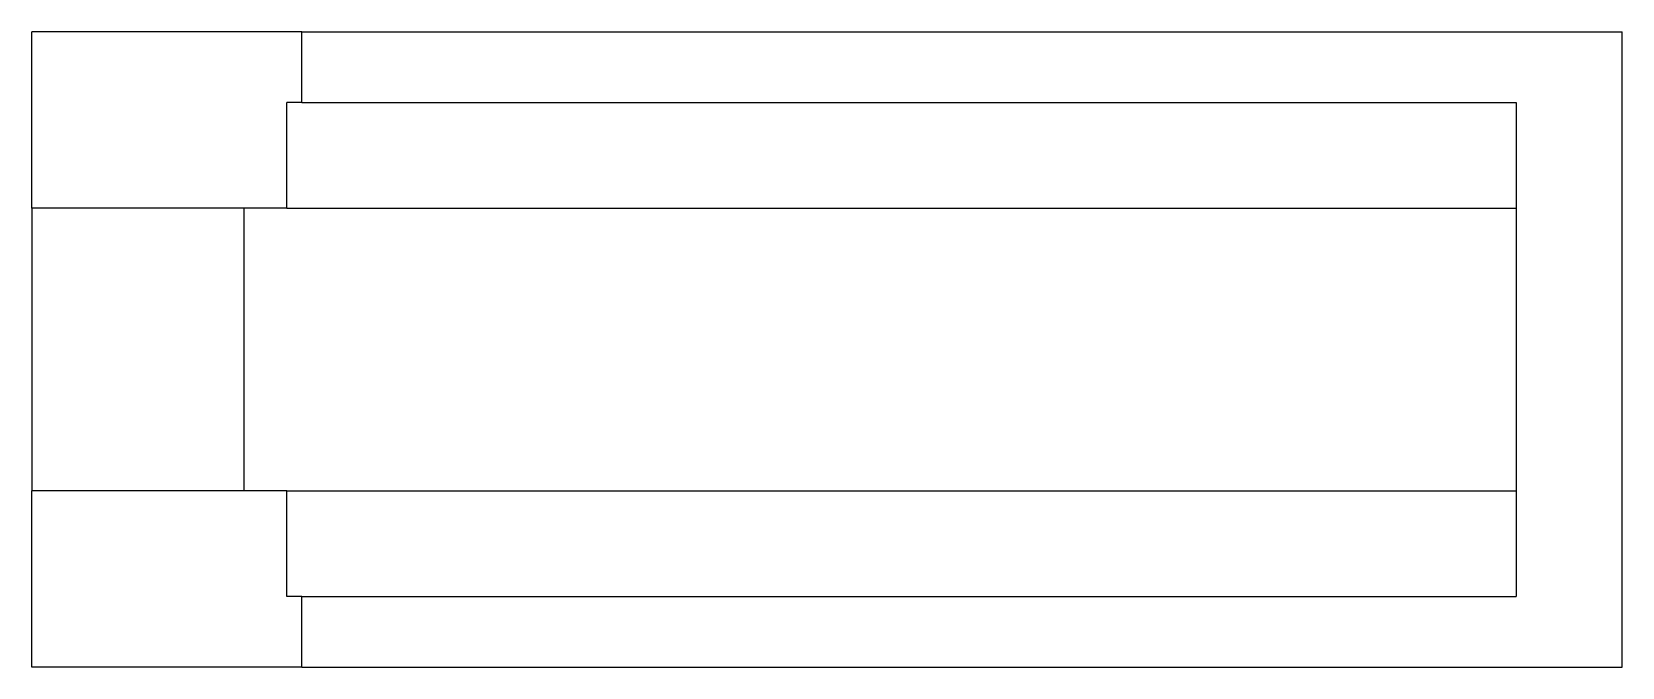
# Model space of a CAD drawing. Header units: metres. Extents: x -45 to 0, y -9 to 9.
import ezdxf

# ---------------------------------------------------------------- set-up
doc = ezdxf.new("R2010")
doc.units = ezdxf.units.M

msp = doc.modelspace()

# ---------------------------------------------------------------- linework, layer by layer
for points in [[(-37.361, 9), (-37.372, 9), (-37.383, 9), (-37.395, 9), (-37.416, 9), (-37.45, 9), (-37.484, 9), (-37.519, 9), (-37.572, 9), (-37.629, 9), (-37.686, 9), (-37.749, 9), (-37.829, 9), (-37.908, 9), (-37.988, 9), (-38.083, 9), (-38.185, 9), (-38.287, 9), (-38.391, 9), (-38.515, 9), (-38.639, 9), (-38.763, 9), (-38.899, 9), (-39.045, 9), (-39.19, 9), (-39.336, 9), (-39.502, 9), (-39.669, 9), (-39.836, 9), (-40.012, 9), (-40.199, 9), (-40.387, 9), (-40.575, 9), (-40.78, 9), (-40.988, 9), (-41.196, 9), (-41.41, 9), (-41.637, 9), (-41.865, 9), (-42.093, 9), (-42.335, 9), (-42.582, 9), (-42.829, 9), (-43.078, 9), (-43.344, 9), (-43.609, 9), (-43.875, 9), (-44.15, 9), (-44.433, 9), (-44.717, 9), (-45, 9)], [(-45, 4), (-45, 4.1), (-45, 4.2), (-45, 4.3), (-45, 4.4), (-45, 4.5), (-45, 4.6), (-45, 4.7), (-45, 4.8), (-45, 4.9), (-45, 5), (-45, 5.1), (-45, 5.2), (-45, 5.3), (-45, 5.4), (-45, 5.5), (-45, 5.6), (-45, 5.7), (-45, 5.8), (-45, 5.9), (-45, 6), (-45, 6.1), (-45, 6.2), (-45, 6.3), (-45, 6.4), (-45, 6.5), (-45, 6.6), (-45, 6.7), (-45, 6.8), (-45, 6.9), (-45, 7), (-45, 7.1), (-45, 7.2), (-45, 7.3), (-45, 7.4), (-45, 7.5), (-45, 7.6), (-45, 7.7), (-45, 7.8), (-45, 7.9), (-45, 8), (-45, 8.1), (-45, 8.2), (-45, 8.3), (-45, 8.4), (-45, 8.5), (-45, 8.6), (-45, 8.7), (-45, 8.8), (-45, 8.9), (-45, 9)], [(-37.361, 9), (-36.613, 9), (-35.866, 9), (-35.119, 9), (-34.372, 9), (-33.625, 9), (-32.877, 9), (-32.13, 9), (-31.383, 9), (-30.636, 9), (-29.889, 9), (-29.141, 9), (-28.394, 9), (-27.647, 9), (-26.9, 9), (-26.152, 9), (-25.405, 9), (-24.658, 9), (-23.911, 9), (-23.164, 9), (-22.416, 9), (-21.669, 9), (-20.922, 9), (-20.175, 9), (-19.428, 9), (-18.68, 9), (-17.933, 9), (-17.186, 9), (-16.439, 9), (-15.691, 9), (-14.944, 9), (-14.197, 9), (-13.45, 9), (-12.703, 9), (-11.955, 9), (-11.208, 9), (-10.461, 9), (-9.714, 9), (-8.967, 9), (-8.219, 9), (-7.472, 9), (-6.725, 9), (-5.978, 9), (-5.23, 9), (-4.483, 9), (-3.736, 9), (-2.989, 9), (-2.242, 9), (-1.494, 9), (-0.747, 9), (0, 9)], [(-37.361, 7), (-37.361, 7.04), (-37.361, 7.08), (-37.361, 7.12), (-37.361, 7.16), (-37.361, 7.2), (-37.361, 7.24), (-37.361, 7.28), (-37.361, 7.32), (-37.361, 7.36), (-37.361, 7.4), (-37.361, 7.44), (-37.361, 7.48), (-37.361, 7.52), (-37.361, 7.56), (-37.361, 7.6), (-37.361, 7.64), (-37.361, 7.68), (-37.361, 7.72), (-37.361, 7.76), (-37.361, 7.8), (-37.361, 7.84), (-37.361, 7.88), (-37.361, 7.92), (-37.361, 7.96), (-37.361, 8), (-37.361, 8.04), (-37.361, 8.08), (-37.361, 8.12), (-37.361, 8.16), (-37.361, 8.2), (-37.361, 8.24), (-37.361, 8.28), (-37.361, 8.32), (-37.361, 8.36), (-37.361, 8.4), (-37.361, 8.44), (-37.361, 8.48), (-37.361, 8.52), (-37.361, 8.56), (-37.361, 8.6), (-37.361, 8.64), (-37.361, 8.68), (-37.361, 8.72), (-37.361, 8.76), (-37.361, 8.8), (-37.361, 8.84), (-37.361, 8.88), (-37.361, 8.92), (-37.361, 8.96), (-37.361, 9)], [(0, -9), (0, -8.64), (0, -8.28), (0, -7.92), (0, -7.56), (0, -7.2), (0, -6.84), (0, -6.48), (0, -6.12), (0, -5.76), (0, -5.4), (0, -5.04), (0, -4.68), (0, -4.32), (0, -3.96), (0, -3.6), (0, -3.24), (0, -2.88), (0, -2.52), (0, -2.16), (0, -1.8), (0, -1.44), (0, -1.08), (0, -0.72), (0, -0.36), (0, 0), (0, 0.36), (0, 0.72), (0, 1.08), (0, 1.44), (0, 1.8), (0, 2.16), (0, 2.52), (0, 2.88), (0, 3.24), (0, 3.6), (0, 3.96), (0, 4.32), (0, 4.68), (0, 5.04), (0, 5.4), (0, 5.76), (0, 6.12), (0, 6.48), (0, 6.84), (0, 7.2), (0, 7.56), (0, 7.92), (0, 8.28), (0, 8.64), (0, 9)], [(-37.361, 7), (-37.361, 7), (-37.362, 7), (-37.362, 7), (-37.364, 7), (-37.365, 7), (-37.367, 7), (-37.369, 7), (-37.372, 7), (-37.375, 7), (-37.378, 7), (-37.381, 7), (-37.385, 7), (-37.39, 7), (-37.394, 7), (-37.399, 7), (-37.404, 7), (-37.41, 7), (-37.415, 7), (-37.422, 7), (-37.428, 7), (-37.435, 7), (-37.442, 7), (-37.45, 7), (-37.458, 7), (-37.466, 7), (-37.475, 7), (-37.484, 7), (-37.493, 7), (-37.502, 7), (-37.512, 7), (-37.523, 7), (-37.533, 7), (-37.544, 7), (-37.555, 7), (-37.567, 7), (-37.579, 7), (-37.591, 7), (-37.604, 7), (-37.616, 7), (-37.63, 7), (-37.644, 7), (-37.657, 7), (-37.671, 7), (-37.686, 7), (-37.701, 7), (-37.716, 7), (-37.732, 7), (-37.748, 7), (-37.764, 7), (-37.78, 7)], [(-37.78, 4), (-37.78, 4.06), (-37.78, 4.12), (-37.78, 4.18), (-37.78, 4.24), (-37.78, 4.3), (-37.78, 4.36), (-37.78, 4.42), (-37.78, 4.48), (-37.78, 4.54), (-37.78, 4.6), (-37.78, 4.66), (-37.78, 4.72), (-37.78, 4.78), (-37.78, 4.84), (-37.78, 4.9), (-37.78, 4.96), (-37.78, 5.02), (-37.78, 5.08), (-37.78, 5.14), (-37.78, 5.2), (-37.78, 5.26), (-37.78, 5.32), (-37.78, 5.38), (-37.78, 5.44), (-37.78, 5.5), (-37.78, 5.56), (-37.78, 5.62), (-37.78, 5.68), (-37.78, 5.74), (-37.78, 5.8), (-37.78, 5.86), (-37.78, 5.92), (-37.78, 5.98), (-37.78, 6.04), (-37.78, 6.1), (-37.78, 6.16), (-37.78, 6.22), (-37.78, 6.28), (-37.78, 6.34), (-37.78, 6.4), (-37.78, 6.46), (-37.78, 6.52), (-37.78, 6.58), (-37.78, 6.64), (-37.78, 6.7), (-37.78, 6.76), (-37.78, 6.82), (-37.78, 6.88), (-37.78, 6.94), (-37.78, 7)], [(-37.361, 7), (-36.673, 7), (-35.986, 7), (-35.299, 7), (-34.612, 7), (-33.925, 7), (-33.237, 7), (-32.55, 7), (-31.863, 7), (-31.176, 7), (-30.489, 7), (-29.801, 7), (-29.114, 7), (-28.427, 7), (-27.74, 7), (-27.052, 7), (-26.365, 7), (-25.678, 7), (-24.991, 7), (-24.304, 7), (-23.616, 7), (-22.929, 7), (-22.242, 7), (-21.555, 7), (-20.868, 7), (-20.18, 7), (-19.493, 7), (-18.806, 7), (-18.119, 7), (-17.431, 7), (-16.744, 7), (-16.057, 7), (-15.37, 7), (-14.683, 7), (-13.995, 7), (-13.308, 7), (-12.621, 7), (-11.934, 7), (-11.247, 7), (-10.559, 7), (-9.872, 7), (-9.185, 7), (-8.498, 7), (-7.81, 7), (-7.123, 7), (-6.436, 7), (-5.749, 7), (-5.062, 7), (-4.374, 7), (-3.687, 7), (-3, 7)], [(-3, 7), (-3, 6.72), (-3, 6.44), (-3, 6.16), (-3, 5.88), (-3, 5.6), (-3, 5.32), (-3, 5.04), (-3, 4.76), (-3, 4.48), (-3, 4.2), (-3, 3.92), (-3, 3.64), (-3, 3.36), (-3, 3.08), (-3, 2.8), (-3, 2.52), (-3, 2.24), (-3, 1.96), (-3, 1.68), (-3, 1.4), (-3, 1.12), (-3, 0.84), (-3, 0.56), (-3, 0.28), (-3, 0), (-3, -0.28), (-3, -0.56), (-3, -0.84), (-3, -1.12), (-3, -1.4), (-3, -1.68), (-3, -1.96), (-3, -2.24), (-3, -2.52), (-3, -2.8), (-3, -3.08), (-3, -3.36), (-3, -3.64), (-3, -3.92), (-3, -4.2), (-3, -4.48), (-3, -4.76), (-3, -5.04), (-3, -5.32), (-3, -5.6), (-3, -5.88), (-3, -6.16), (-3, -6.44), (-3, -6.72), (-3, -7)], [(-37.78, 4), (-37.843, 4), (-37.906, 4), (-37.969, 4), (-38.038, 4), (-38.114, 4), (-38.19, 4), (-38.266, 4), (-38.353, 4), (-38.443, 4), (-38.532, 4), (-38.625, 4), (-38.727, 4), (-38.829, 4), (-38.932, 4), (-39.043, 4), (-39.158, 4), (-39.273, 4), (-39.39, 4), (-39.518, 4), (-39.646, 4), (-39.774, 4), (-39.908, 4), (-40.049, 4), (-40.189, 4), (-40.329, 4), (-40.481, 4), (-40.634, 4), (-40.786, 4), (-40.944, 4), (-41.108, 4), (-41.272, 4), (-41.437, 4), (-41.611, 4), (-41.787, 4), (-41.963, 4), (-42.142, 4), (-42.33, 4), (-42.517, 4), (-42.705, 4), (-42.9, 4), (-43.099, 4), (-43.297, 4), (-43.497, 4), (-43.707, 4), (-43.916, 4), (-44.125, 4), (-44.341, 4), (-44.56, 4), (-44.78, 4), (-45, 4)], [(-45, 4), (-45, 3.84), (-45, 3.68), (-45, 3.52), (-45, 3.36), (-45, 3.2), (-45, 3.04), (-45, 2.88), (-45, 2.72), (-45, 2.56), (-45, 2.4), (-45, 2.24), (-45, 2.08), (-45, 1.92), (-45, 1.76), (-45, 1.6), (-45, 1.44), (-45, 1.28), (-45, 1.12), (-45, 0.96), (-45, 0.8), (-45, 0.64), (-45, 0.48), (-45, 0.32), (-45, 0.16), (-45, 0), (-45, -0.16), (-45, -0.32), (-45, -0.48), (-45, -0.64), (-45, -0.8), (-45, -0.96), (-45, -1.12), (-45, -1.28), (-45, -1.44), (-45, -1.6), (-45, -1.76), (-45, -1.92), (-45, -2.08), (-45, -2.24), (-45, -2.4), (-45, -2.56), (-45, -2.72), (-45, -2.88), (-45, -3.04), (-45, -3.2), (-45, -3.36), (-45, -3.52), (-45, -3.68), (-45, -3.84), (-45, -4)], [(-39, 4), (-39, 3.84), (-39, 3.68), (-39, 3.52), (-39, 3.36), (-39, 3.2), (-39, 3.04), (-39, 2.88), (-39, 2.72), (-39, 2.56), (-39, 2.4), (-39, 2.24), (-39, 2.08), (-39, 1.92), (-39, 1.76), (-39, 1.6), (-39, 1.44), (-39, 1.28), (-39, 1.12), (-39, 0.96), (-39, 0.8), (-39, 0.64), (-39, 0.48), (-39, 0.32), (-39, 0.16), (-39, 0), (-39, -0.16), (-39, -0.32), (-39, -0.48), (-39, -0.64), (-39, -0.8), (-39, -0.96), (-39, -1.12), (-39, -1.28), (-39, -1.44), (-39, -1.6), (-39, -1.76), (-39, -1.92), (-39, -2.08), (-39, -2.24), (-39, -2.4), (-39, -2.56), (-39, -2.72), (-39, -2.88), (-39, -3.04), (-39, -3.2), (-39, -3.36), (-39, -3.52), (-39, -3.68), (-39, -3.84), (-39, -4)], [(-37.78, 4), (-37.085, 4), (-36.389, 4), (-35.693, 4), (-34.998, 4), (-34.302, 4), (-33.607, 4), (-32.911, 4), (-32.215, 4), (-31.52, 4), (-30.824, 4), (-30.129, 4), (-29.433, 4), (-28.737, 4), (-28.042, 4), (-27.346, 4), (-26.651, 4), (-25.955, 4), (-25.259, 4), (-24.564, 4), (-23.868, 4), (-23.173, 4), (-22.477, 4), (-21.781, 4), (-21.086, 4), (-20.39, 4), (-19.695, 4), (-18.999, 4), (-18.303, 4), (-17.608, 4), (-16.912, 4), (-16.217, 4), (-15.521, 4), (-14.825, 4), (-14.13, 4), (-13.434, 4), (-12.738, 4), (-12.043, 4), (-11.347, 4), (-10.652, 4), (-9.956, 4), (-9.26, 4), (-8.565, 4), (-7.869, 4), (-7.174, 4), (-6.478, 4), (-5.782, 4), (-5.087, 4), (-4.391, 4), (-3.696, 4), (-3, 4)], [(-37.78, -4), (-37.843, -4), (-37.906, -4), (-37.969, -4), (-38.038, -4), (-38.114, -4), (-38.19, -4), (-38.266, -4), (-38.353, -4), (-38.443, -4), (-38.532, -4), (-38.625, -4), (-38.727, -4), (-38.829, -4), (-38.932, -4), (-39.043, -4), (-39.158, -4), (-39.273, -4), (-39.39, -4), (-39.518, -4), (-39.646, -4), (-39.774, -4), (-39.908, -4), (-40.049, -4), (-40.189, -4), (-40.329, -4), (-40.481, -4), (-40.634, -4), (-40.786, -4), (-40.944, -4), (-41.108, -4), (-41.272, -4), (-41.437, -4), (-41.611, -4), (-41.787, -4), (-41.963, -4), (-42.142, -4), (-42.33, -4), (-42.517, -4), (-42.705, -4), (-42.9, -4), (-43.099, -4), (-43.297, -4), (-43.497, -4), (-43.707, -4), (-43.916, -4), (-44.125, -4), (-44.341, -4), (-44.56, -4), (-44.78, -4), (-45, -4)], [(-45, -9), (-45, -8.9), (-45, -8.8), (-45, -8.7), (-45, -8.6), (-45, -8.5), (-45, -8.4), (-45, -8.3), (-45, -8.2), (-45, -8.1), (-45, -8), (-45, -7.9), (-45, -7.8), (-45, -7.7), (-45, -7.6), (-45, -7.5), (-45, -7.4), (-45, -7.3), (-45, -7.2), (-45, -7.1), (-45, -7), (-45, -6.9), (-45, -6.8), (-45, -6.7), (-45, -6.6), (-45, -6.5), (-45, -6.4), (-45, -6.3), (-45, -6.2), (-45, -6.1), (-45, -6), (-45, -5.9), (-45, -5.8), (-45, -5.7), (-45, -5.6), (-45, -5.5), (-45, -5.4), (-45, -5.3), (-45, -5.2), (-45, -5.1), (-45, -5), (-45, -4.9), (-45, -4.8), (-45, -4.7), (-45, -4.6), (-45, -4.5), (-45, -4.4), (-45, -4.3), (-45, -4.2), (-45, -4.1), (-45, -4)], [(-37.78, -4), (-37.085, -4), (-36.389, -4), (-35.693, -4), (-34.998, -4), (-34.302, -4), (-33.607, -4), (-32.911, -4), (-32.215, -4), (-31.52, -4), (-30.824, -4), (-30.129, -4), (-29.433, -4), (-28.737, -4), (-28.042, -4), (-27.346, -4), (-26.651, -4), (-25.955, -4), (-25.259, -4), (-24.564, -4), (-23.868, -4), (-23.173, -4), (-22.477, -4), (-21.781, -4), (-21.086, -4), (-20.39, -4), (-19.695, -4), (-18.999, -4), (-18.303, -4), (-17.608, -4), (-16.912, -4), (-16.217, -4), (-15.521, -4), (-14.825, -4), (-14.13, -4), (-13.434, -4), (-12.738, -4), (-12.043, -4), (-11.347, -4), (-10.652, -4), (-9.956, -4), (-9.26, -4), (-8.565, -4), (-7.869, -4), (-7.174, -4), (-6.478, -4), (-5.782, -4), (-5.087, -4), (-4.391, -4), (-3.696, -4), (-3, -4)], [(-37.78, -7), (-37.78, -6.94), (-37.78, -6.88), (-37.78, -6.82), (-37.78, -6.76), (-37.78, -6.7), (-37.78, -6.64), (-37.78, -6.58), (-37.78, -6.52), (-37.78, -6.46), (-37.78, -6.4), (-37.78, -6.34), (-37.78, -6.28), (-37.78, -6.22), (-37.78, -6.16), (-37.78, -6.1), (-37.78, -6.04), (-37.78, -5.98), (-37.78, -5.92), (-37.78, -5.86), (-37.78, -5.8), (-37.78, -5.74), (-37.78, -5.68), (-37.78, -5.62), (-37.78, -5.56), (-37.78, -5.5), (-37.78, -5.44), (-37.78, -5.38), (-37.78, -5.32), (-37.78, -5.26), (-37.78, -5.2), (-37.78, -5.14), (-37.78, -5.08), (-37.78, -5.02), (-37.78, -4.96), (-37.78, -4.9), (-37.78, -4.84), (-37.78, -4.78), (-37.78, -4.72), (-37.78, -4.66), (-37.78, -4.6), (-37.78, -4.54), (-37.78, -4.48), (-37.78, -4.42), (-37.78, -4.36), (-37.78, -4.3), (-37.78, -4.24), (-37.78, -4.18), (-37.78, -4.12), (-37.78, -4.06), (-37.78, -4)], [(-37.361, -7), (-37.361, -7), (-37.362, -7), (-37.362, -7), (-37.364, -7), (-37.365, -7), (-37.367, -7), (-37.369, -7), (-37.372, -7), (-37.375, -7), (-37.378, -7), (-37.381, -7), (-37.385, -7), (-37.39, -7), (-37.394, -7), (-37.399, -7), (-37.404, -7), (-37.41, -7), (-37.415, -7), (-37.422, -7), (-37.428, -7), (-37.435, -7), (-37.442, -7), (-37.45, -7), (-37.458, -7), (-37.466, -7), (-37.475, -7), (-37.484, -7), (-37.493, -7), (-37.502, -7), (-37.512, -7), (-37.523, -7), (-37.533, -7), (-37.544, -7), (-37.555, -7), (-37.567, -7), (-37.579, -7), (-37.591, -7), (-37.604, -7), (-37.616, -7), (-37.63, -7), (-37.644, -7), (-37.657, -7), (-37.671, -7), (-37.686, -7), (-37.701, -7), (-37.716, -7), (-37.732, -7), (-37.748, -7), (-37.764, -7), (-37.78, -7)], [(-37.361, -9), (-37.361, -8.96), (-37.361, -8.92), (-37.361, -8.88), (-37.361, -8.84), (-37.361, -8.8), (-37.361, -8.76), (-37.361, -8.72), (-37.361, -8.68), (-37.361, -8.64), (-37.361, -8.6), (-37.361, -8.56), (-37.361, -8.52), (-37.361, -8.48), (-37.361, -8.44), (-37.361, -8.4), (-37.361, -8.36), (-37.361, -8.32), (-37.361, -8.28), (-37.361, -8.24), (-37.361, -8.2), (-37.361, -8.16), (-37.361, -8.12), (-37.361, -8.08), (-37.361, -8.04), (-37.361, -8), (-37.361, -7.96), (-37.361, -7.92), (-37.361, -7.88), (-37.361, -7.84), (-37.361, -7.8), (-37.361, -7.76), (-37.361, -7.72), (-37.361, -7.68), (-37.361, -7.64), (-37.361, -7.6), (-37.361, -7.56), (-37.361, -7.52), (-37.361, -7.48), (-37.361, -7.44), (-37.361, -7.4), (-37.361, -7.36), (-37.361, -7.32), (-37.361, -7.28), (-37.361, -7.24), (-37.361, -7.2), (-37.361, -7.16), (-37.361, -7.12), (-37.361, -7.08), (-37.361, -7.04), (-37.361, -7)], [(-37.361, -7), (-36.673, -7), (-35.986, -7), (-35.299, -7), (-34.612, -7), (-33.925, -7), (-33.237, -7), (-32.55, -7), (-31.863, -7), (-31.176, -7), (-30.489, -7), (-29.801, -7), (-29.114, -7), (-28.427, -7), (-27.74, -7), (-27.052, -7), (-26.365, -7), (-25.678, -7), (-24.991, -7), (-24.304, -7), (-23.616, -7), (-22.929, -7), (-22.242, -7), (-21.555, -7), (-20.868, -7), (-20.18, -7), (-19.493, -7), (-18.806, -7), (-18.119, -7), (-17.431, -7), (-16.744, -7), (-16.057, -7), (-15.37, -7), (-14.683, -7), (-13.995, -7), (-13.308, -7), (-12.621, -7), (-11.934, -7), (-11.247, -7), (-10.559, -7), (-9.872, -7), (-9.185, -7), (-8.498, -7), (-7.81, -7), (-7.123, -7), (-6.436, -7), (-5.749, -7), (-5.062, -7), (-4.374, -7), (-3.687, -7), (-3, -7)], [(-37.361, -9), (-37.372, -9), (-37.383, -9), (-37.395, -9), (-37.416, -9), (-37.45, -9), (-37.484, -9), (-37.519, -9), (-37.572, -9), (-37.629, -9), (-37.686, -9), (-37.749, -9), (-37.829, -9), (-37.908, -9), (-37.988, -9), (-38.083, -9), (-38.185, -9), (-38.287, -9), (-38.391, -9), (-38.515, -9), (-38.639, -9), (-38.763, -9), (-38.899, -9), (-39.045, -9), (-39.19, -9), (-39.336, -9), (-39.502, -9), (-39.669, -9), (-39.836, -9), (-40.012, -9), (-40.199, -9), (-40.387, -9), (-40.575, -9), (-40.78, -9), (-40.988, -9), (-41.196, -9), (-41.41, -9), (-41.637, -9), (-41.865, -9), (-42.093, -9), (-42.335, -9), (-42.582, -9), (-42.829, -9), (-43.078, -9), (-43.344, -9), (-43.609, -9), (-43.875, -9), (-44.15, -9), (-44.433, -9), (-44.717, -9), (-45, -9)], [(-37.361, -9), (-36.613, -9), (-35.866, -9), (-35.119, -9), (-34.372, -9), (-33.625, -9), (-32.877, -9), (-32.13, -9), (-31.383, -9), (-30.636, -9), (-29.889, -9), (-29.141, -9), (-28.394, -9), (-27.647, -9), (-26.9, -9), (-26.152, -9), (-25.405, -9), (-24.658, -9), (-23.911, -9), (-23.164, -9), (-22.416, -9), (-21.669, -9), (-20.922, -9), (-20.175, -9), (-19.428, -9), (-18.68, -9), (-17.933, -9), (-17.186, -9), (-16.439, -9), (-15.691, -9), (-14.944, -9), (-14.197, -9), (-13.45, -9), (-12.703, -9), (-11.955, -9), (-11.208, -9), (-10.461, -9), (-9.714, -9), (-8.967, -9), (-8.219, -9), (-7.472, -9), (-6.725, -9), (-5.978, -9), (-5.23, -9), (-4.483, -9), (-3.736, -9), (-2.989, -9), (-2.242, -9), (-1.494, -9), (-0.747, -9), (0, -9)]]:
    msp.add_lwpolyline(points)

doc.saveas('drawing.dxf')
